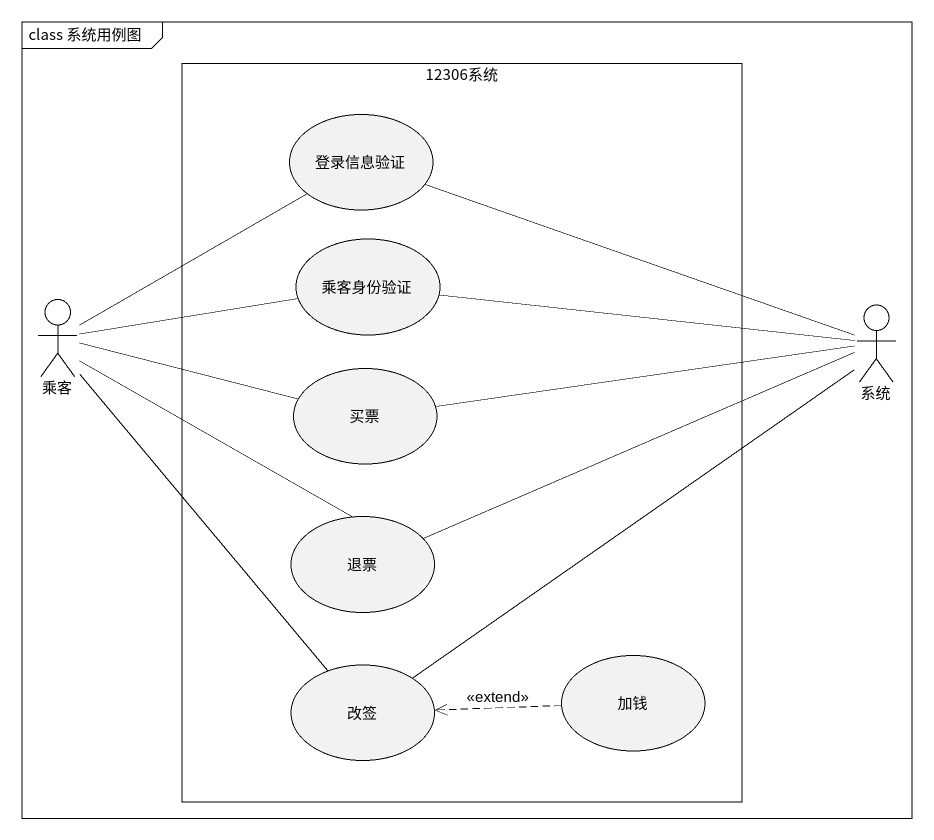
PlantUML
@startuml
mainframe class 系统用例图
rectangle "12306系统" as r12306系统 {
  usecase 登录信息验证
  usecase 乘客身份验证
  usecase 买票
  usecase 退票
  usecase 改签
  usecase 加钱
}
actor 乘客
actor 系统
登录信息验证 -right- 系统
乘客身份验证 -right- 系统
乘客 -up- 登录信息验证
乘客 -right- 乘客身份验证
乘客 -right- 买票
乘客 -- 退票
乘客 -- 改签
买票 -right- 系统
退票 -right- 系统
改签 -up- 系统
加钱 .left.> 改签 : <<extend>>
@enduml
